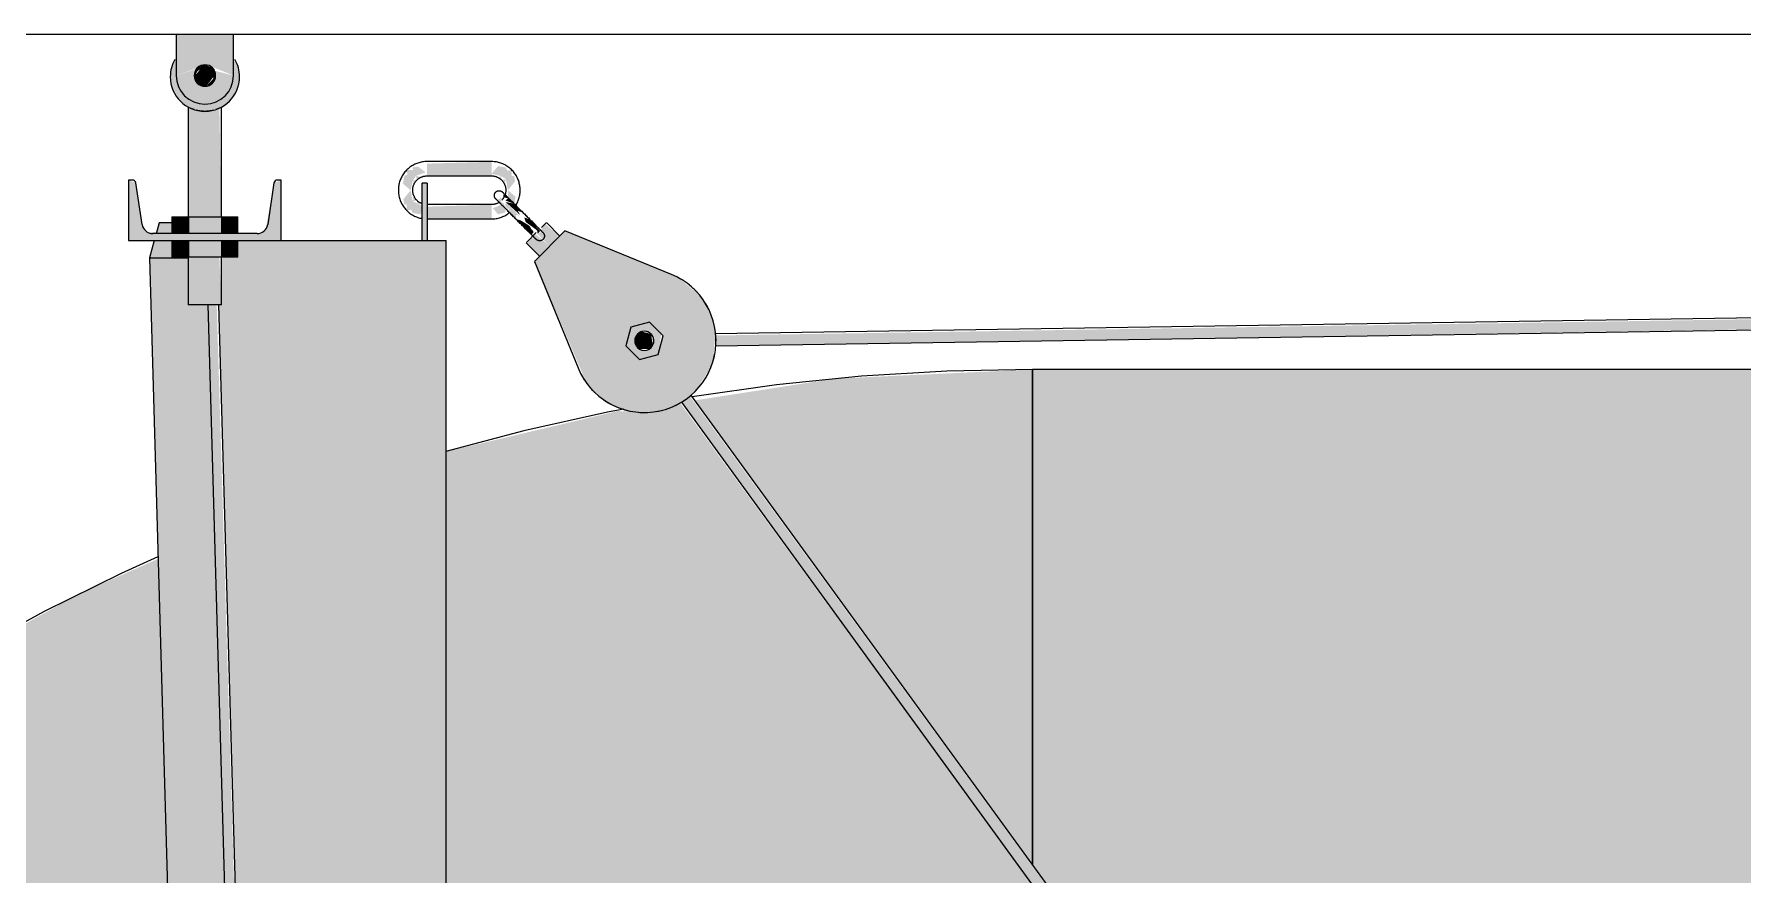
# Model space of a CAD drawing. Header units: inches. Extents: x 20426 to 92531, y -195 to 750.
# Drawn here: x 32828.62 to 32873.34, y 264.79 to 286.77 of the extents above; entities that cross this region are included whole.
import ezdxf

# ---------------------------------------------------------------- set-up
doc = ezdxf.new("R2010")
doc.units = ezdxf.units.IN
doc.header["$MEASUREMENT"] = 0
for name, color, linetype, lineweight in [('M-HVAC-DUCT', 70, 'Continuous', 9), ('Q-SPCQ', 91, 'Continuous', 9), ('S-BEAM', 12, 'Continuous', 9)]:
    doc.layers.add(name, color=color, linetype=linetype, lineweight=lineweight)

# ---------------------------------------------------------------- blocks, each defined once
blk = doc.blocks.new('Girt_Z - 8_D-V153-Elevation - North')
at = {"layer": 'S-BEAM'}
blk.add_line((-25977.143, 286.768), (-22792.025, 286.768), dxfattribs=at)
blk = doc.blocks.new('Basketball_Backstop-Performance_Sports_Systems-3103-Ceiling_Hung - 27_-0_ to 27_-11 7_8_-V168-Elevation - North')
at = {"layer": 'Q-SPCQ'}
h = blk.add_hatch(color=256, dxfattribs=at)
h.paths.add_polyline_path([(-25822.015, 284.937), (-25821.64, 285.038), (-25821.366, 285.312), (-25821.265, 285.687), (-25821.765, 285.813), (-25821.744, 285.615), (-25821.875, 285.444), (-25822.088, 285.416), (-25822.259, 285.547), (-25822.287, 285.76), (-25822.265, 285.868), (-25822.765, 285.687), (-25822.665, 285.312), (-25822.382, 285.035), (-25822.209, 284.963)], flags=0)
h.paths.add_polyline_path([(-25821.265, 285.687), (-25821.265, 286.768), (-25822.765, 286.768), (-25822.765, 285.687), (-25821.942, 285.959), (-25821.582, 285.814)], flags=0)
for points in [[(-25822.015, 284.75), (-25821.64, 284.839), (-25821.562, 284.871), (-25821.36, 285.035), (-25821.23, 285.203), (-25821.114, 285.615), (-25821.113, 285.687), (-25821.168, 285.959), (-25821.265, 286.089), (-25821.302, 285.465), (-25821.485, 285.157), (-25821.829, 284.962), (-25822.209, 284.963), (-25822.546, 285.157), (-25822.74, 285.493), (-25822.765, 286.101), (-25822.8, 286.109), (-25822.891, 285.891), (-25822.921, 285.656), (-25822.874, 285.382), (-25822.671, 285.035), (-25822.656, 285.015), (-25822.39, 284.839), (-25822.088, 284.76)], [(-25821.951, 285.446), (-25821.765, 285.687), (-25821.838, 285.864), (-25821.951, 285.929), (-25822.08, 285.929), (-25822.265, 285.687), (-25822.192, 285.511)], [(-25814.515, 283.069), (-25814.515, 283.431), (-25816.203, 283.383), (-25816.203, 283.069)], [(-25823.954, 281.375), (-25820.015, 281.375), (-25820.015, 282.955), (-25820.207, 282.879), (-25820.422, 281.671), (-25820.583, 281.563), (-25820.649, 281.555), (-25823.509, 281.586), (-25823.641, 281.729), (-25823.658, 281.793), (-25823.824, 282.879), (-25824.015, 282.955), (-25824.015, 281.375)], [(-25816.203, 281.375), (-25816.203, 282.875), (-25816.328, 282.875), (-25816.328, 281.375)], [(-25814.515, 281.944), (-25814.515, 282.306), (-25816.203, 282.258), (-25816.203, 281.944), (-25815.315, 281.944)], [(-25822.881, 281.555), (-25822.448, 281.555), (-25822.448, 281.992), (-25822.881, 281.992)], [(-25822.448, 281.555), (-25821.582, 281.555), (-25821.582, 281.992), (-25822.448, 281.992)], [(-25821.582, 281.555), (-25821.149, 281.555), (-25821.149, 281.992), (-25821.582, 281.992)], [(-25813.467, 281.541), (-25813.422, 281.571), (-25813.422, 281.618), (-25813.471, 281.664), (-25813.521, 281.756), (-25813.741, 281.894), (-25813.871, 281.935), (-25813.473, 281.549)], [(-25813.31, 281.544), (-25813.241, 281.623), (-25813.548, 281.936), (-25813.659, 281.976), (-25813.642, 281.925), (-25813.62, 281.855), (-25813.346, 281.657), (-25813.314, 281.623)], [(-25812.99, 281.225), (-25812.76, 281.507), (-25813.114, 281.808), (-25813.241, 281.623), (-25813.224, 281.596), (-25813.31, 281.544), (-25813.222, 281.457)], [(-25822.881, 280.937), (-25822.448, 280.937), (-25822.448, 281.375), (-25822.881, 281.375)], [(-25822.448, 280.937), (-25821.582, 280.937), (-25821.582, 281.375), (-25822.448, 281.375)], [(-25821.582, 280.937), (-25821.149, 280.937), (-25821.149, 281.375), (-25821.582, 281.375)], [(-25813.246, 280.969), (-25812.99, 281.225), (-25813.373, 281.549), (-25813.573, 281.296), (-25813.315, 281.037)], [(-25810.39, 278.533), (-25810.299, 278.625), (-25810.338, 278.927), (-25810.58, 278.991), (-25810.692, 278.927), (-25810.765, 278.75), (-25810.732, 278.625), (-25810.64, 278.533)]]:
    blk.add_hatch(color=256, dxfattribs=at).paths.add_polyline_path(points, flags=0)
h = blk.add_hatch(color=256, dxfattribs=at)
h.paths.add_polyline_path([(-25822.015, 285.406), (-25821.816, 285.489), (-25821.734, 285.687), (-25821.765, 285.868), (-25822.088, 285.959), (-25822.259, 285.828), (-25822.287, 285.615), (-25822.156, 285.444), (-25822.02, 285.407)], flags=0)
h.paths.add_polyline_path([(-25821.951, 285.446), (-25822.224, 285.567), (-25822.259, 285.736), (-25822.2, 285.809), (-25822.007, 285.929), (-25821.875, 285.885), (-25821.816, 285.811), (-25821.774, 285.623), (-25821.942, 285.454)], flags=0)
h = blk.add_hatch(color=256, dxfattribs=at)
h.paths.add_polyline_path([(-25822.448, 279.687), (-25822.015, 279.687), (-25822.015, 280.937), (-25822.451, 280.937), (-25822.453, 279.687)], flags=0)
h.paths.add_polyline_path([(-25822.418, 281.992), (-25822.015, 281.992), (-25822.015, 284.75), (-25822.393, 284.833), (-25822.446, 284.859), (-25822.441, 281.992)], flags=0)
h = blk.add_hatch(color=256, dxfattribs=at)
h.paths.add_polyline_path([(-25821.593, 279.687), (-25821.578, 279.687), (-25821.637, 280.937), (-25822.015, 280.937), (-25822.015, 279.687), (-25821.636, 279.687)], flags=0)
h.paths.add_polyline_path([(-25821.589, 281.992), (-25821.581, 281.992), (-25821.637, 284.833), (-25821.886, 284.761), (-25822.015, 284.75), (-25822.015, 281.992), (-25821.613, 281.992)], flags=0)
h = blk.add_hatch(color=256, dxfattribs=at)
h.paths.add_polyline_path([(-25816.57, 282.945), (-25816.527, 282.811), (-25816.494, 282.951)], flags=0)
h.paths.add_polyline_path([(-25816.494, 283.063), (-25816.468, 282.953), (-25816.326, 283.019), (-25816.468, 283.056)], flags=0)
h.paths.add_polyline_path([(-25816.633, 282.687), (-25816.57, 282.945), (-25816.494, 283.063), (-25816.236, 283.156), (-25816.44, 283.306), (-25816.58, 283.281), (-25816.57, 283.216), (-25816.733, 283.218), (-25816.717, 283.097), (-25816.796, 283.065), (-25816.833, 282.859), (-25816.636, 282.691)], flags=0)
h = blk.add_hatch(color=256, dxfattribs=at)
h.paths.add_polyline_path([(-25814.258, 283.055), (-25814.392, 283.011), (-25814.252, 282.978)], flags=0)
h.paths.add_polyline_path([(-25814.14, 282.978), (-25814.25, 282.953), (-25814.184, 282.811), (-25814.146, 282.953)], flags=0)
h.paths.add_polyline_path([(-25814.085, 282.687), (-25813.897, 282.924), (-25813.922, 283.065), (-25813.987, 283.055), (-25813.985, 283.218), (-25814.104, 283.197), (-25814.138, 283.281), (-25814.344, 283.318), (-25814.515, 283.117), (-25814.258, 283.055), (-25814.14, 282.978), (-25814.086, 282.691)], flags=0)
h = blk.add_hatch(color=256, dxfattribs=at)
h.paths.add_polyline_path([(-25816.46, 282.32), (-25816.328, 282.364), (-25816.466, 282.397)], flags=0)
h.paths.add_polyline_path([(-25816.578, 282.397), (-25816.468, 282.422), (-25816.534, 282.564), (-25816.572, 282.422)], flags=0)
h.paths.add_polyline_path([(-25816.374, 282.057), (-25816.328, 282.173), (-25816.328, 282.282), (-25816.578, 282.397), (-25816.633, 282.687), (-25816.821, 282.451), (-25816.796, 282.31), (-25816.731, 282.32), (-25816.733, 282.157), (-25816.614, 282.178), (-25816.58, 282.094), (-25816.44, 282.069)], flags=0)
h = blk.add_hatch(color=256, dxfattribs=at)
h.paths.add_polyline_path([(-25814.096, 282.154), (-25814.093, 282.371), (-25814.164, 282.331), (-25814.098, 282.159)], flags=0)
h.paths.add_polyline_path([(-25814.344, 282.057), (-25814.156, 282.104), (-25814.149, 282.159), (-25814.149, 282.208), (-25814.25, 282.307), (-25814.482, 282.219), (-25814.392, 282.114)], flags=0)
h.paths.add_polyline_path([(-25814.25, 282.422), (-25814.163, 282.485), (-25814.22, 282.494), (-25814.243, 282.44)], flags=0)
h.paths.add_polyline_path([(-25814.258, 282.321), (-25814.349, 282.381), (-25814.349, 282.345)], flags=0)
h.paths.add_polyline_path([(-25813.918, 282.329), (-25813.885, 282.516), (-25814.085, 282.687), (-25814.076, 282.485), (-25813.92, 282.331)], flags=0)
h = blk.add_hatch(color=256, dxfattribs=at)
h.paths.add_polyline_path([(-25813.763, 282.043), (-25813.83, 282.147), (-25813.7, 282.106), (-25813.92, 282.331), (-25814.149, 282.384), (-25813.786, 282.056)], flags=0)
h.paths.add_polyline_path([(-25814.076, 282.485), (-25814.209, 282.584), (-25814.205, 282.493)], flags=0)
h.paths.add_polyline_path([(-25813.92, 282.331), (-25814.076, 282.485), (-25814.149, 282.419), (-25814.023, 282.371)], flags=0)
h = blk.add_hatch(color=256, dxfattribs=at)
h.paths.add_polyline_path([(-25813.871, 281.935), (-25813.871, 282.038), (-25813.786, 282.02), (-25814.149, 282.384), (-25814.023, 282.092), (-25813.986, 282.063)], flags=0)
h.paths.add_polyline_path([(-25814.25, 282.311), (-25814.262, 282.496), (-25814.347, 282.44)], flags=0)
h.paths.add_polyline_path([(-25814.096, 282.154), (-25814.225, 282.384), (-25814.25, 282.311), (-25814.149, 282.208)], flags=0)
h = blk.add_hatch(color=256, dxfattribs=at)
h.paths.add_polyline_path([(-25823.381, 280.918), (-25822.881, 280.937), (-25822.881, 281.375), (-25823.34, 281.375), (-25823.467, 280.918)], flags=0)
h.paths.add_polyline_path([(-25823.29, 281.555), (-25822.881, 281.555), (-25822.881, 281.832), (-25823.212, 281.832)], flags=0)
h = blk.add_hatch(color=256, dxfattribs=at)
h.paths.add_polyline_path([(-25819.873, 116), (-25819.015, 116), (-25819.035, 119.759), (-25822.328, 119.75), (-25822.328, 116), (-25820.671, 116)], flags=0)
h.paths.add_polyline_path([(-25821.486, 120.222), (-25820.651, 120.245), (-25819.015, 120.25), (-25819.015, 128.75), (-25822.328, 128.75), (-25822.319, 128.312), (-25821.207, 128.312), (-25821.207, 128.125), (-25822.328, 128.125), (-25822.325, 120.241), (-25821.506, 120.223)], flags=0)
h.paths.add_polyline_path([(-25821.303, 129.25), (-25819.015, 129.25), (-25819.015, 135.446), (-25822.328, 135.438), (-25822.318, 129.875), (-25821.207, 129.875), (-25821.207, 129.687), (-25822.328, 129.687), (-25822.319, 129.25), (-25821.358, 129.25)], flags=0)
h.paths.add_polyline_path([(-25821.486, 135.91), (-25820.575, 135.932), (-25819.015, 135.937), (-25819.015, 142.018), (-25822.328, 142.018), (-25822.314, 135.928), (-25821.506, 135.911)], flags=0)
h.paths.add_polyline_path([(-25819.873, 147.982), (-25819.015, 147.982), (-25819.015, 152.543), (-25819.801, 152.543), (-25820.11, 161.759), (-25821.886, 161.75), (-25822.328, 161.75), (-25822.306, 147.982), (-25820.517, 147.982)], flags=0)
h.paths.add_polyline_path([(-25821.486, 162.222), (-25820.448, 162.244), (-25820.078, 162.248), (-25820.878, 190.268), (-25822.328, 190.268), (-25822.296, 162.241), (-25821.506, 162.223)], flags=0)
h.paths.add_polyline_path([(-25819.015, 187.186), (-25819.015, 190.268), (-25819.103, 190.268), (-25819.065, 188.927)], flags=0)
h.paths.add_polyline_path([(-25822.215, 196.232), (-25821.049, 196.232), (-25821.884, 224.125), (-25822.328, 224.125), (-25822.273, 196.232)], flags=0)
h.paths.add_polyline_path([(-25819.015, 196.232), (-25819.015, 224.75), (-25820.088, 224.75), (-25819.274, 196.232)], flags=0)
h.paths.add_polyline_path([(-25821.998, 224.312), (-25821.851, 224.312), (-25821.884, 224.75), (-25822.328, 224.75), (-25822.328, 224.312), (-25822.215, 224.312)], flags=0)
h.paths.add_polyline_path([(-25819.015, 225.25), (-25819.015, 238.518), (-25820.481, 238.518), (-25820.102, 225.25), (-25819.582, 225.25)], flags=0)
h.paths.add_polyline_path([(-25822.215, 225.25), (-25821.877, 225.25), (-25821.89, 225.687), (-25822.328, 225.687), (-25822.328, 225.25), (-25822.253, 225.25)], flags=0)
h.paths.add_polyline_path([(-25822.215, 225.875), (-25821.895, 225.875), (-25822.256, 238.518), (-25822.328, 238.518), (-25822.328, 225.875), (-25822.253, 225.875)], flags=0)
h.paths.add_polyline_path([(-25820.051, 244.482), (-25819.015, 244.482), (-25819.015, 281.375), (-25821.149, 281.375), (-25821.149, 280.937), (-25821.579, 280.918), (-25821.636, 279.687), (-25821.657, 279.687), (-25820.652, 244.482)], flags=0)
h = blk.add_hatch(color=256, dxfattribs=at)
h.paths.add_polyline_path([(-25818.158, 116), (-25815.703, 116), (-25815.703, 119.125), (-25816.823, 119.125), (-25816.823, 119.312), (-25815.703, 119.312), (-25815.703, 119.75), (-25819.015, 119.75), (-25819.015, 116)], flags=0)
h.paths.add_polyline_path([(-25816.659, 120.25), (-25815.703, 120.25), (-25815.703, 120.687), (-25816.823, 120.687), (-25816.823, 120.875), (-25815.703, 120.875), (-25815.703, 128.759), (-25818.158, 128.768), (-25819.015, 128.75), (-25818.993, 120.25), (-25816.673, 120.25)], flags=0)
h.paths.add_polyline_path([(-25816.545, 129.222), (-25815.703, 129.241), (-25815.703, 134.812), (-25816.823, 134.812), (-25816.823, 135), (-25815.703, 135), (-25815.703, 135.437), (-25819.015, 135.437), (-25819.015, 129.241), (-25816.631, 129.228)], flags=0)
h.paths.add_polyline_path([(-25818.158, 135.937), (-25815.703, 135.937), (-25815.703, 136.375), (-25816.823, 136.375), (-25816.823, 136.562), (-25815.703, 136.562), (-25815.703, 142.018), (-25819.015, 142.018), (-25819.015, 135.937), (-25818.912, 135.937)], flags=0)
h.paths.add_polyline_path([(-25816.147, 147.982), (-25815.703, 147.982), (-25815.703, 161.125), (-25816.823, 161.125), (-25816.823, 161.312), (-25815.703, 161.312), (-25815.703, 161.75), (-25818.289, 161.75), (-25818.282, 160.798), (-25818.307, 152.543), (-25819.015, 152.543), (-25819.015, 147.982), (-25816.571, 147.982)], flags=0)
h.paths.add_polyline_path([(-25818.303, 162.25), (-25815.703, 162.25), (-25815.703, 162.687), (-25816.823, 162.687), (-25816.823, 162.875), (-25815.703, 162.875), (-25815.703, 190.268), (-25819.015, 190.268), (-25819.015, 187.186), (-25818.307, 162.381)], flags=0)
h.paths.add_polyline_path([(-25818.282, 196.232), (-25815.703, 196.232), (-25815.741, 224.758), (-25818.158, 224.768), (-25819.015, 224.75), (-25819.015, 196.232), (-25818.307, 196.232)], flags=0)
h.paths.add_polyline_path([(-25816.545, 225.222), (-25815.703, 225.241), (-25815.732, 238.518), (-25819.015, 238.518), (-25819.015, 225.241), (-25816.673, 225.231)], flags=0)
h.paths.add_polyline_path([(-25818.349, 244.482), (-25815.703, 244.482), (-25815.703, 281.375), (-25819.015, 281.375), (-25819.015, 244.482)], flags=0)
h = blk.add_hatch(color=256, dxfattribs=at)
h.paths.add_polyline_path([(-25810.427, 276.877), (-25809.973, 276.955), (-25809.552, 277.141), (-25809.189, 277.424), (-25808.811, 278.002), (-25808.72, 278.208), (-25808.659, 278.881), (-25808.715, 279.232), (-25808.823, 279.557), (-25809.071, 279.945), (-25809.558, 280.346), (-25809.807, 280.486), (-25812.592, 281.623), (-25813.388, 280.827), (-25812.026, 277.64), (-25811.71, 277.305), (-25811.322, 277.058), (-25810.886, 276.912)], flags=0)
h.paths.add_polyline_path([(-25810.646, 278.262), (-25810.994, 278.654), (-25810.833, 279.118), (-25810.338, 279.192), (-25810.032, 278.863), (-25810.221, 278.376), (-25810.64, 278.264)], flags=0)
h = blk.add_hatch(color=256, dxfattribs=at)
h.paths.add_polyline_path([(-25819.634, 152.543), (-25818.307, 152.543), (-25819.384, 190.268), (-25820.878, 190.268), (-25819.801, 152.543)], flags=0)
h.paths.add_polyline_path([(-25821.049, 196.232), (-25819.555, 196.232), (-25820.762, 238.518), (-25822.256, 238.518), (-25821.108, 198.304)], flags=0)
h.paths.add_polyline_path([(-25822.427, 244.482), (-25820.933, 244.482), (-25821.938, 279.687), (-25822.453, 279.687), (-25822.453, 280.918), (-25823.467, 280.918), (-25822.447, 245.185)], flags=0)
h = blk.add_hatch(color=256, dxfattribs=at)
h.paths.add_polyline_path([(-25808.649, 278.622), (-25700.39, 280.318), (-25700.39, 280.585), (-25808.658, 278.889), (-25808.648, 278.628)], flags=0)
h.paths.add_polyline_path([(-25810.293, 278.639), (-25810.277, 278.823), (-25810.321, 278.793), (-25810.299, 278.642)], flags=0)
h.paths.add_polyline_path([(-25682.39, 280.547), (-25669.611, 280.787), (-25669.668, 280.937), (-25669.924, 280.978), (-25669.924, 281.049), (-25682.39, 280.836), (-25682.39, 280.552)], flags=0)
h.paths.add_polyline_path([(-25667.238, 280.829), (-25667.232, 280.873), (-25667.24, 280.833)], flags=0)
h = blk.add_hatch(color=256, dxfattribs=at)
h.paths.add_polyline_path([(-25818.307, 152.543), (-25818.282, 152.633), (-25818.34, 161.935), (-25818.395, 165.487), (-25819.103, 190.268), (-25819.384, 190.268), (-25818.409, 156.11)], flags=0)
h.paths.add_polyline_path([(-25819.555, 196.232), (-25819.274, 196.232), (-25820.481, 238.518), (-25820.762, 238.518), (-25819.614, 198.304)], flags=0)
h.paths.add_polyline_path([(-25820.933, 244.482), (-25820.652, 244.482), (-25821.706, 279.687), (-25821.938, 279.687), (-25820.953, 245.185)], flags=0)
h = blk.add_hatch(color=256, dxfattribs=at)
h.paths.add_polyline_path([(-25810.646, 278.262), (-25810.158, 278.393), (-25810.073, 278.927), (-25810.392, 279.236), (-25810.872, 279.107), (-25810.995, 278.611), (-25810.732, 278.348)], flags=0)
h.paths.add_polyline_path([(-25810.515, 278.5), (-25810.692, 278.573), (-25810.765, 278.75), (-25810.692, 278.927), (-25810.515, 279), (-25810.338, 278.927), (-25810.265, 278.75), (-25810.338, 278.573), (-25810.451, 278.509)], flags=0)
h = blk.add_hatch(color=256, dxfattribs=at)
h.paths.add_polyline_path([(-25762.836, 212.937), (-25762.661, 213.033), (-25762.46, 212.951), (-25781.114, 238.518), (-25781.444, 238.518), (-25762.859, 212.968)], flags=0)
h.paths.add_polyline_path([(-25785.437, 244.482), (-25785.396, 244.482), (-25809.333, 277.312), (-25809.527, 277.126), (-25785.726, 244.482), (-25785.452, 244.482)], flags=0)
for p, q in [((-25822.765, 286.768), (-25822.765, 285.687)), ((-25821.265, 285.687), (-25821.265, 286.768)), ((-25822.453, 284.862), (-25822.453, 281.992)), ((-25822.453, 284.862), (-25822.453, 281.992)), ((-25821.578, 281.992), (-25821.578, 284.862)), ((-25821.578, 281.992), (-25821.578, 284.862)), ((-25814.515, 283.437), (-25816.203, 283.437)), ((-25816.203, 283.062), (-25814.515, 283.062)), ((-25823.913, 282.955), (-25824.015, 282.955)), ((-25824.015, 282.955), (-25824.015, 281.375)), ((-25823.658, 281.793), (-25823.824, 282.879)), ((-25820.207, 282.879), (-25820.372, 281.793)), ((-25820.015, 282.955), (-25820.118, 282.955)), ((-25820.015, 281.375), (-25820.015, 282.955)), ((-25816.328, 281.375), (-25816.328, 282.875)), ((-25816.203, 282.875), (-25816.328, 282.875)), ((-25816.203, 282.875), (-25816.203, 281.375)), ((-25814.515, 282.312), (-25816.203, 282.312)), ((-25823.212, 281.832), (-25823.291, 281.55)), ((-25822.881, 281.832), (-25823.212, 281.832)), ((-25822.881, 281.992), (-25822.448, 281.992)), ((-25822.881, 281.992), (-25822.881, 281.555)), ((-25822.448, 281.992), (-25821.582, 281.992)), ((-25822.448, 281.992), (-25822.448, 281.555)), ((-25821.582, 281.992), (-25821.149, 281.992)), ((-25821.582, 281.992), (-25821.582, 281.555)), ((-25821.149, 281.555), (-25821.149, 281.992)), ((-25816.203, 281.937), (-25814.515, 281.937)), ((-25813.211, 281.711), (-25813.088, 281.835)), ((-25812.725, 281.49), (-25813.078, 281.844)), ((-25824.015, 281.375), (-25820.015, 281.375)), ((-25823.34, 281.375), (-25823.467, 280.918)), ((-25820.649, 281.555), (-25823.381, 281.555)), ((-25822.881, 281.375), (-25822.881, 280.937)), ((-25822.448, 281.375), (-25822.448, 280.937)), ((-25821.582, 281.375), (-25821.582, 280.937)), ((-25821.149, 280.937), (-25821.149, 281.375)), ((-25820.021, 281.375), (-25819.015, 281.375)), ((-25819.015, 281.375), (-25815.703, 281.375)), ((-25815.703, 244.482), (-25815.703, 281.375)), ((-25813.609, 281.313), (-25813.255, 280.96)), ((-25813.6, 281.322), (-25813.344, 281.578)), ((-25812.592, 281.623), (-25813.388, 280.827)), ((-25809.807, 280.486), (-25812.592, 281.623)), ((-25823.467, 280.918), (-25822.44, 280.918)), ((-25823.467, 280.918), (-25822.427, 244.482)), ((-25822.448, 280.937), (-25822.881, 280.937)), ((-25822.453, 280.937), (-25822.453, 279.687)), ((-25821.582, 280.937), (-25822.448, 280.937)), ((-25821.149, 280.937), (-25821.582, 280.937)), ((-25821.578, 279.687), (-25821.578, 280.937)), ((-25813.388, 280.827), (-25812.251, 278.042)), ((-25700.39, 280.585), (-25808.663, 278.935)), ((-25808.649, 278.622), (-25700.39, 280.272)), ((-25822.015, 279.687), (-25822.453, 279.687)), ((-25821.578, 279.687), (-25822.015, 279.687)), ((-25821.938, 279.687), (-25820.933, 244.482)), ((-25821.657, 279.687), (-25820.652, 244.482)), ((-25810.872, 279.107), (-25811.003, 278.619)), ((-25810.384, 279.238), (-25810.872, 279.107)), ((-25810.027, 278.881), (-25810.384, 279.238)), ((-25811.003, 278.619), (-25810.646, 278.262)), ((-25810.158, 278.393), (-25810.027, 278.881)), ((-25810.646, 278.262), (-25810.158, 278.393)), ((-25785.396, 244.482), (-25809.297, 277.34)), ((-25809.543, 277.148), (-25785.782, 244.482))]:
    blk.add_line(p, q, dxfattribs=at)
at = {"layer": 'Q-SPCQ', "flags": 128}
for points in [[(-25816.203, 283.437), (-25816.233, 283.437), (-25816.263, 283.435), (-25816.293, 283.432), (-25816.322, 283.428), (-25816.352, 283.423), (-25816.381, 283.416), (-25816.41, 283.408), (-25816.439, 283.399), (-25816.467, 283.389), (-25816.495, 283.378), (-25816.522, 283.366), (-25816.549, 283.353), (-25816.575, 283.338), (-25816.601, 283.323), (-25816.626, 283.307), (-25816.651, 283.289), (-25816.674, 283.271), (-25816.697, 283.251), (-25816.719, 283.231), (-25816.741, 283.21), (-25816.761, 283.188), (-25816.781, 283.165), (-25816.799, 283.142), (-25816.817, 283.118), (-25816.834, 283.093), (-25816.85, 283.067), (-25816.864, 283.041), (-25816.878, 283.014), (-25816.89, 282.987), (-25816.902, 282.959), (-25816.912, 282.931), (-25816.921, 282.903), (-25816.929, 282.874), (-25816.936, 282.844), (-25816.942, 282.815), (-25816.946, 282.785), (-25816.95, 282.756), (-25816.952, 282.726), (-25816.953, 282.696), (-25816.953, 282.687)], [(-25816.578, 282.687), (-25816.577, 282.702), (-25816.577, 282.717), (-25816.575, 282.732), (-25816.573, 282.747), (-25816.57, 282.762), (-25816.567, 282.777), (-25816.563, 282.791), (-25816.559, 282.805), (-25816.554, 282.82), (-25816.548, 282.834), (-25816.542, 282.847), (-25816.535, 282.861), (-25816.528, 282.874), (-25816.52, 282.887), (-25816.512, 282.899), (-25816.504, 282.911), (-25816.494, 282.923), (-25816.485, 282.935), (-25816.475, 282.946), (-25816.464, 282.957), (-25816.453, 282.967), (-25816.442, 282.977), (-25816.43, 282.986), (-25816.418, 282.995), (-25816.405, 283.003), (-25816.393, 283.011), (-25816.379, 283.018), (-25816.366, 283.025), (-25816.352, 283.031), (-25816.339, 283.037), (-25816.325, 283.042), (-25816.31, 283.047), (-25816.296, 283.051), (-25816.281, 283.054), (-25816.266, 283.057), (-25816.252, 283.059), (-25816.237, 283.061), (-25816.222, 283.062), (-25816.207, 283.062), (-25816.203, 283.062)], [(-25813.765, 282.687), (-25813.766, 282.717), (-25813.768, 282.747), (-25813.771, 282.777), (-25813.775, 282.807), (-25813.78, 282.837), (-25813.787, 282.866), (-25813.794, 282.895), (-25813.803, 282.923), (-25813.813, 282.952), (-25813.824, 282.98), (-25813.837, 283.007), (-25813.85, 283.034), (-25813.864, 283.06), (-25813.88, 283.086), (-25813.896, 283.111), (-25813.914, 283.135), (-25813.932, 283.159), (-25813.951, 283.182), (-25813.972, 283.204), (-25813.993, 283.226), (-25814.015, 283.246), (-25814.037, 283.266), (-25814.061, 283.284), (-25814.085, 283.302), (-25814.11, 283.319), (-25814.136, 283.334), (-25814.162, 283.349), (-25814.188, 283.363), (-25814.216, 283.375), (-25814.243, 283.387), (-25814.272, 283.397), (-25814.3, 283.406), (-25814.329, 283.414), (-25814.358, 283.421), (-25814.388, 283.427), (-25814.417, 283.431), (-25814.447, 283.434), (-25814.477, 283.437), (-25814.507, 283.437), (-25814.515, 283.437)], [(-25814.515, 283.062), (-25814.5, 283.062), (-25814.485, 283.061), (-25814.47, 283.06), (-25814.455, 283.058), (-25814.441, 283.055), (-25814.426, 283.052), (-25814.412, 283.048), (-25814.397, 283.043), (-25814.383, 283.038), (-25814.369, 283.033), (-25814.355, 283.027), (-25814.342, 283.02), (-25814.329, 283.013), (-25814.316, 283.005), (-25814.303, 282.997), (-25814.291, 282.988), (-25814.279, 282.979), (-25814.268, 282.969), (-25814.257, 282.959), (-25814.246, 282.949), (-25814.236, 282.938), (-25814.226, 282.926), (-25814.217, 282.915), (-25814.208, 282.903), (-25814.2, 282.89), (-25814.192, 282.877), (-25814.184, 282.864), (-25814.178, 282.851), (-25814.171, 282.837), (-25814.166, 282.823), (-25814.161, 282.809), (-25814.156, 282.795), (-25814.152, 282.781), (-25814.149, 282.766), (-25814.146, 282.751), (-25814.143, 282.736), (-25814.142, 282.722), (-25814.141, 282.707), (-25814.14, 282.692), (-25814.14, 282.687)], [(-25816.953, 282.687), (-25816.952, 282.658), (-25816.95, 282.628), (-25816.947, 282.598), (-25816.943, 282.568), (-25816.938, 282.538), (-25816.931, 282.509), (-25816.924, 282.48), (-25816.915, 282.452), (-25816.905, 282.423), (-25816.894, 282.395), (-25816.881, 282.368), (-25816.868, 282.341), (-25816.854, 282.315), (-25816.838, 282.289), (-25816.822, 282.264), (-25816.804, 282.24), (-25816.786, 282.216), (-25816.767, 282.193), (-25816.746, 282.171), (-25816.725, 282.149), (-25816.703, 282.129), (-25816.681, 282.109), (-25816.657, 282.091), (-25816.633, 282.073), (-25816.608, 282.056), (-25816.582, 282.041), (-25816.556, 282.026), (-25816.529, 282.012), (-25816.502, 282), (-25816.474, 281.988), (-25816.446, 281.978), (-25816.418, 281.969), (-25816.389, 281.961), (-25816.36, 281.954), (-25816.33, 281.948)], [(-25816.335, 282.337), (-25816.349, 282.342), (-25816.362, 282.348), (-25816.376, 282.355), (-25816.389, 282.362), (-25816.402, 282.37), (-25816.414, 282.378), (-25816.427, 282.387), (-25816.439, 282.396), (-25816.45, 282.406), (-25816.461, 282.416), (-25816.472, 282.426), (-25816.482, 282.437), (-25816.492, 282.449), (-25816.501, 282.46), (-25816.51, 282.472), (-25816.518, 282.485), (-25816.526, 282.498), (-25816.533, 282.511), (-25816.54, 282.524), (-25816.547, 282.538), (-25816.552, 282.552), (-25816.557, 282.566), (-25816.562, 282.58), (-25816.566, 282.594), (-25816.569, 282.609), (-25816.572, 282.624), (-25816.575, 282.639), (-25816.576, 282.653), (-25816.577, 282.668), (-25816.578, 282.683), (-25816.578, 282.687)], [(-25814.404, 282.462), (-25814.408, 282.466), (-25814.411, 282.47), (-25814.414, 282.474), (-25814.417, 282.478), (-25814.42, 282.482), (-25814.423, 282.486), (-25814.425, 282.49), (-25814.428, 282.495), (-25814.43, 282.499), (-25814.432, 282.504), (-25814.434, 282.508), (-25814.435, 282.513), (-25814.437, 282.518), (-25814.438, 282.523), (-25814.439, 282.528), (-25814.44, 282.533), (-25814.44, 282.538), (-25814.441, 282.543), (-25814.441, 282.548), (-25814.441, 282.553), (-25814.441, 282.558), (-25814.44, 282.563), (-25814.44, 282.567), (-25814.439, 282.572), (-25814.438, 282.577), (-25814.437, 282.582), (-25814.436, 282.587), (-25814.434, 282.592), (-25814.432, 282.596), (-25814.43, 282.601), (-25814.428, 282.606), (-25814.426, 282.61), (-25814.423, 282.614), (-25814.421, 282.619), (-25814.418, 282.623), (-25814.415, 282.627), (-25814.412, 282.631), (-25814.409, 282.634), (-25814.405, 282.638), (-25814.404, 282.639)], [(-25814.404, 282.639), (-25814.401, 282.643), (-25814.397, 282.646), (-25814.393, 282.649), (-25814.389, 282.652), (-25814.385, 282.655), (-25814.381, 282.658), (-25814.376, 282.66), (-25814.372, 282.662), (-25814.368, 282.665), (-25814.363, 282.667), (-25814.358, 282.668), (-25814.354, 282.67), (-25814.349, 282.671), (-25814.344, 282.673), (-25814.339, 282.674), (-25814.334, 282.674), (-25814.329, 282.675), (-25814.324, 282.675), (-25814.319, 282.676), (-25814.314, 282.676), (-25814.309, 282.676), (-25814.304, 282.675), (-25814.299, 282.675), (-25814.294, 282.674), (-25814.289, 282.673), (-25814.284, 282.672), (-25814.28, 282.67), (-25814.275, 282.669), (-25814.27, 282.667), (-25814.266, 282.665), (-25814.261, 282.663), (-25814.257, 282.661), (-25814.252, 282.658), (-25814.248, 282.656), (-25814.244, 282.653), (-25814.24, 282.65), (-25814.236, 282.647), (-25814.232, 282.643), (-25814.228, 282.64), (-25814.228, 282.639)], [(-25813.697, 282.109), (-25813.718, 282.13), (-25813.74, 282.151), (-25813.761, 282.172), (-25813.782, 282.193), (-25813.803, 282.214), (-25813.823, 282.235), (-25813.844, 282.255), (-25813.864, 282.276), (-25813.884, 282.296), (-25813.904, 282.315), (-25813.923, 282.335), (-25813.942, 282.354), (-25813.961, 282.372), (-25813.979, 282.39), (-25813.997, 282.408), (-25814.014, 282.425), (-25814.031, 282.442), (-25814.047, 282.458), (-25814.063, 282.474), (-25814.078, 282.489), (-25814.092, 282.504), (-25814.106, 282.518), (-25814.119, 282.531), (-25814.132, 282.543), (-25814.143, 282.555), (-25814.155, 282.566), (-25814.165, 282.576), (-25814.175, 282.586), (-25814.183, 282.595), (-25814.191, 282.603), (-25814.199, 282.61), (-25814.205, 282.617), (-25814.211, 282.622), (-25814.216, 282.627), (-25814.22, 282.631), (-25814.223, 282.635), (-25814.225, 282.637), (-25814.227, 282.638), (-25814.228, 282.639)], [(-25814.228, 282.639), (-25814.227, 282.639), (-25814.226, 282.637), (-25814.224, 282.635), (-25814.221, 282.632), (-25814.217, 282.629), (-25814.212, 282.624), (-25814.207, 282.618), (-25814.201, 282.612), (-25814.194, 282.605), (-25814.186, 282.597), (-25814.177, 282.589), (-25814.168, 282.579), (-25814.157, 282.569), (-25814.147, 282.558), (-25814.135, 282.546), (-25814.123, 282.534)], [(-25814.14, 282.687), (-25814.141, 282.673), (-25814.141, 282.658), (-25814.143, 282.643), (-25814.145, 282.628), (-25814.148, 282.613), (-25814.151, 282.598), (-25814.155, 282.584), (-25814.159, 282.57)], [(-25813.868, 282.308), (-25813.854, 282.334), (-25813.84, 282.361), (-25813.828, 282.388), (-25813.816, 282.416), (-25813.806, 282.444), (-25813.797, 282.472), (-25813.789, 282.501), (-25813.782, 282.531), (-25813.776, 282.56), (-25813.772, 282.59), (-25813.768, 282.619), (-25813.766, 282.649), (-25813.765, 282.679), (-25813.765, 282.687)], [(-25814.313, 282.372), (-25814.325, 282.364), (-25814.338, 282.357), (-25814.352, 282.35), (-25814.365, 282.344), (-25814.379, 282.338), (-25814.393, 282.333), (-25814.408, 282.328), (-25814.422, 282.324), (-25814.437, 282.321), (-25814.451, 282.318), (-25814.466, 282.316), (-25814.481, 282.314), (-25814.496, 282.313), (-25814.511, 282.313), (-25814.515, 282.312)], [(-25814.283, 282.341), (-25814.296, 282.354), (-25814.308, 282.366), (-25814.32, 282.378), (-25814.331, 282.389), (-25814.342, 282.4), (-25814.351, 282.409), (-25814.36, 282.418), (-25814.368, 282.426), (-25814.376, 282.434), (-25814.382, 282.44), (-25814.388, 282.446), (-25814.393, 282.451), (-25814.397, 282.455), (-25814.4, 282.458), (-25814.402, 282.46), (-25814.404, 282.462), (-25814.404, 282.462)], [(-25814.404, 282.462), (-25814.404, 282.462), (-25814.403, 282.461), (-25814.4, 282.458), (-25814.398, 282.456), (-25814.394, 282.452), (-25814.389, 282.447), (-25814.384, 282.442), (-25814.377, 282.435), (-25814.37, 282.428), (-25814.362, 282.42), (-25814.354, 282.412), (-25814.344, 282.402), (-25814.334, 282.392), (-25814.323, 282.381), (-25814.312, 282.37), (-25814.299, 282.357), (-25814.286, 282.344), (-25814.273, 282.331), (-25814.258, 282.316), (-25814.243, 282.301), (-25814.228, 282.286), (-25814.212, 282.27), (-25814.195, 282.253), (-25814.178, 282.236), (-25814.161, 282.219), (-25814.142, 282.2), (-25814.124, 282.182), (-25814.105, 282.163), (-25814.086, 282.144), (-25814.066, 282.124), (-25814.046, 282.104), (-25814.026, 282.084), (-25814.006, 282.064), (-25813.985, 282.043), (-25813.964, 282.022), (-25813.943, 282.001), (-25813.922, 281.98), (-25813.901, 281.959), (-25813.88, 281.938), (-25813.874, 281.932)], [(-25814.198, 282.488), (-25814.206, 282.476), (-25814.214, 282.464), (-25814.224, 282.452), (-25814.233, 282.44), (-25814.243, 282.429)], [(-25813.874, 281.932), (-25813.895, 281.953), (-25813.916, 281.974), (-25813.937, 281.995), (-25813.958, 282.016), (-25813.979, 282.037), (-25814, 282.058), (-25814.021, 282.079), (-25814.041, 282.099), (-25814.061, 282.119), (-25814.081, 282.139), (-25814.1, 282.158)], [(-25813.909, 282.321), (-25813.889, 282.301), (-25813.869, 282.281), (-25813.849, 282.261), (-25813.829, 282.24), (-25813.808, 282.22), (-25813.787, 282.199), (-25813.766, 282.178), (-25813.745, 282.157), (-25813.724, 282.136), (-25813.703, 282.114), (-25813.697, 282.109)], [(-25814.515, 281.937), (-25814.485, 281.938), (-25814.455, 281.94), (-25814.425, 281.943), (-25814.396, 281.947), (-25814.366, 281.952), (-25814.337, 281.959), (-25814.308, 281.967), (-25814.279, 281.976), (-25814.251, 281.986), (-25814.223, 281.997), (-25814.196, 282.009), (-25814.169, 282.022), (-25814.143, 282.037), (-25814.117, 282.052), (-25814.092, 282.068), (-25814.067, 282.086), (-25814.044, 282.104)], [(-25813.874, 281.932), (-25813.853, 281.911), (-25813.832, 281.89), (-25813.81, 281.868), (-25813.789, 281.847), (-25813.769, 281.827), (-25813.748, 281.806), (-25813.727, 281.785), (-25813.707, 281.765), (-25813.687, 281.745), (-25813.667, 281.725), (-25813.648, 281.706), (-25813.629, 281.687), (-25813.61, 281.668), (-25813.592, 281.65), (-25813.575, 281.633), (-25813.557, 281.615), (-25813.541, 281.599), (-25813.524, 281.582), (-25813.509, 281.567), (-25813.494, 281.552), (-25813.479, 281.537), (-25813.465, 281.523), (-25813.452, 281.51), (-25813.44, 281.498), (-25813.428, 281.486), (-25813.417, 281.475), (-25813.406, 281.464), (-25813.397, 281.455), (-25813.388, 281.446), (-25813.38, 281.438), (-25813.372, 281.43), (-25813.366, 281.424), (-25813.36, 281.418), (-25813.355, 281.413), (-25813.351, 281.409), (-25813.348, 281.406), (-25813.346, 281.404), (-25813.344, 281.402), (-25813.344, 281.402)], [(-25813.449, 281.507), (-25813.462, 281.52), (-25813.475, 281.533), (-25813.49, 281.548), (-25813.504, 281.562), (-25813.52, 281.578), (-25813.536, 281.594), (-25813.553, 281.611), (-25813.57, 281.628), (-25813.587, 281.645), (-25813.606, 281.664), (-25813.624, 281.682), (-25813.643, 281.701), (-25813.662, 281.72), (-25813.682, 281.74), (-25813.702, 281.76), (-25813.722, 281.78), (-25813.742, 281.8), (-25813.763, 281.821), (-25813.784, 281.842), (-25813.805, 281.863), (-25813.826, 281.884), (-25813.847, 281.905), (-25813.868, 281.926), (-25813.874, 281.932)], [(-25813.697, 282.109), (-25813.676, 282.088), (-25813.655, 282.066), (-25813.634, 282.045), (-25813.613, 282.024), (-25813.592, 282.003), (-25813.571, 281.983), (-25813.551, 281.962), (-25813.53, 281.942), (-25813.51, 281.922), (-25813.491, 281.902), (-25813.471, 281.883), (-25813.452, 281.864), (-25813.434, 281.845), (-25813.416, 281.827), (-25813.398, 281.809), (-25813.38, 281.792), (-25813.364, 281.775), (-25813.348, 281.759), (-25813.332, 281.743), (-25813.317, 281.728), (-25813.302, 281.714), (-25813.288, 281.7), (-25813.275, 281.687)], [(-25813.167, 281.578), (-25813.167, 281.579), (-25813.169, 281.58), (-25813.171, 281.582), (-25813.174, 281.585), (-25813.177, 281.589), (-25813.182, 281.594), (-25813.188, 281.599), (-25813.194, 281.605), (-25813.201, 281.612), (-25813.209, 281.62), (-25813.217, 281.629), (-25813.227, 281.638), (-25813.237, 281.649), (-25813.248, 281.659), (-25813.26, 281.671), (-25813.272, 281.683), (-25813.285, 281.696), (-25813.299, 281.71), (-25813.313, 281.724), (-25813.328, 281.739), (-25813.343, 281.755), (-25813.359, 281.771), (-25813.376, 281.787), (-25813.393, 281.805), (-25813.411, 281.822), (-25813.429, 281.84), (-25813.447, 281.859), (-25813.466, 281.878), (-25813.485, 281.897), (-25813.505, 281.917), (-25813.525, 281.937), (-25813.545, 281.957), (-25813.566, 281.977), (-25813.586, 281.998), (-25813.607, 282.019), (-25813.628, 282.04), (-25813.649, 282.061), (-25813.67, 282.082), (-25813.691, 282.103), (-25813.697, 282.109)], [(-25813.344, 281.402), (-25813.344, 281.402), (-25813.345, 281.403), (-25813.347, 281.405), (-25813.35, 281.408), (-25813.354, 281.412), (-25813.359, 281.417), (-25813.364, 281.422), (-25813.371, 281.429), (-25813.378, 281.436), (-25813.386, 281.444), (-25813.394, 281.452), (-25813.404, 281.462), (-25813.414, 281.472)], [(-25813.167, 281.402), (-25813.17, 281.398), (-25813.174, 281.395), (-25813.178, 281.392), (-25813.182, 281.389), (-25813.186, 281.386), (-25813.19, 281.383), (-25813.195, 281.381), (-25813.199, 281.378), (-25813.204, 281.376), (-25813.208, 281.374), (-25813.213, 281.372), (-25813.218, 281.371), (-25813.222, 281.369), (-25813.227, 281.368), (-25813.232, 281.367), (-25813.237, 281.366), (-25813.242, 281.366), (-25813.247, 281.365), (-25813.252, 281.365), (-25813.257, 281.365), (-25813.262, 281.365), (-25813.267, 281.366), (-25813.272, 281.366), (-25813.277, 281.367), (-25813.282, 281.368), (-25813.287, 281.369), (-25813.292, 281.37), (-25813.296, 281.372), (-25813.301, 281.374), (-25813.306, 281.376), (-25813.31, 281.378), (-25813.315, 281.38), (-25813.319, 281.382), (-25813.323, 281.385), (-25813.327, 281.388), (-25813.331, 281.391), (-25813.335, 281.394), (-25813.339, 281.397), (-25813.343, 281.401), (-25813.344, 281.402)], [(-25813.24, 281.651), (-25813.229, 281.641), (-25813.22, 281.631), (-25813.211, 281.623), (-25813.203, 281.614), (-25813.196, 281.607), (-25813.189, 281.601), (-25813.183, 281.595), (-25813.179, 281.59), (-25813.175, 281.586), (-25813.171, 281.583), (-25813.169, 281.581), (-25813.168, 281.579), (-25813.167, 281.578)], [(-25813.167, 281.578), (-25813.163, 281.575), (-25813.16, 281.571), (-25813.157, 281.567), (-25813.154, 281.563), (-25813.151, 281.559), (-25813.148, 281.555), (-25813.146, 281.551), (-25813.144, 281.546), (-25813.141, 281.542), (-25813.139, 281.537), (-25813.138, 281.532), (-25813.136, 281.528), (-25813.135, 281.523), (-25813.133, 281.518), (-25813.132, 281.513), (-25813.132, 281.508), (-25813.131, 281.503), (-25813.131, 281.498), (-25813.13, 281.493), (-25813.13, 281.488), (-25813.13, 281.483), (-25813.131, 281.478), (-25813.131, 281.473), (-25813.132, 281.468), (-25813.133, 281.463), (-25813.134, 281.459), (-25813.136, 281.454), (-25813.137, 281.449), (-25813.139, 281.444), (-25813.141, 281.44), (-25813.143, 281.435), (-25813.145, 281.431), (-25813.148, 281.426), (-25813.15, 281.422), (-25813.153, 281.418), (-25813.156, 281.414), (-25813.159, 281.41), (-25813.163, 281.406), (-25813.166, 281.403), (-25813.167, 281.402)]]:
    blk.add_lwpolyline(points, dxfattribs=at)
at = {"layer": 'Q-SPCQ'}
for centre, radius, start, end in [((-25822.015, 285.656), 0.906, 150, 180), ((-25822.015, 285.687), 0.281, 0, 180), ((-25822.015, 285.687), 0.25, 0, 180), ((-25822.015, 285.687), 0.281, 120, 135), ((-25822.015, 285.687), 0.281, 45, 60), ((-25822.015, 285.656), 0.906, 0, 30), ((-25822.015, 285.656), 0.906, 180, 0), ((-25822.015, 285.687), 0.75, 180, 0), ((-25822.015, 285.687), 0.281, 180, 0), ((-25822.015, 285.687), 0.25, 180, 0), ((-25823.913, 282.865), 0.09, 8.6582, 90), ((-25820.118, 282.865), 0.09, 90, 171.3418), ((-25823.381, 281.835), 0.28, 188.6582, 270), ((-25820.649, 281.835), 0.28, 270, 351.3418), ((-25810.515, 278.75), 1.875, 202.1972, 67.8028), ((-25810.515, 278.75), 1.875, 58.6244, 63.6555), ((-25810.515, 278.75), 1.875, 45, 49.0296), ((-25810.515, 278.75), 1.875, 42.4188, 45), ((-25810.515, 278.75), 1.875, 27.8374, 34.3763), ((-25810.515, 278.75), 1.875, 15, 19.6774), ((-25810.515, 278.75), 0.25, 45, 225), ((-25810.515, 278.75), 0.25, 150, 210), ((-25810.515, 278.75), 0.25, 225, 45), ((-25810.515, 278.75), 0.25, 60, 120), ((-25810.515, 278.75), 0.25, 330, 45), ((-25810.515, 278.75), 1.875, 0, 4.8942), ((-25810.515, 278.75), 0.25, 240, 300), ((-25810.515, 278.75), 1.875, 345, 349.9261), ((-25810.515, 278.75), 1.875, 206.3445, 212.9922), ((-25810.515, 278.75), 1.875, 330, 334.4034), ((-25810.515, 278.75), 1.875, 220.9704, 225), ((-25810.515, 278.75), 1.875, 225, 227.5812), ((-25810.515, 278.75), 1.875, 235.6237, 242.1626), ((-25810.515, 278.75), 1.875, 250.3226, 255.1801), ((-25810.515, 278.75), 1.875, 265.1058, 270), ((-25810.515, 278.75), 1.875, 280.0739, 285), ((-25810.515, 278.75), 1.875, 295.5966, 300)]:
    blk.add_arc(centre, radius, start, end, dxfattribs=at)
for points, knots in [([(-25822.297, 284.795), (-25822.302, 284.796), (-25822.311, 284.799), (-25822.329, 284.806), (-25822.351, 284.814), (-25822.37, 284.822), (-25822.384, 284.829), (-25822.39, 284.831), (-25822.393, 284.833)], [0.2222222, 0.2222222, 0.2222222, 0.2222222, 0.2361111, 0.25, 0.2777778, 0.3055556, 0.3194444, 0.3333333, 0.3333333, 0.3333333, 0.3333333]), ([(-25821.637, 284.833), (-25821.64, 284.831), (-25821.647, 284.829), (-25821.661, 284.822), (-25821.68, 284.814), (-25821.701, 284.806), (-25821.719, 284.799), (-25821.729, 284.796), (-25821.733, 284.795)], [0.6666667, 0.6666667, 0.6666667, 0.6666667, 0.6805556, 0.6944444, 0.7222222, 0.75, 0.7638889, 0.7777778, 0.7777778, 0.7777778, 0.7777778]), ([(-25822.015, 284.75), (-25822.041, 284.75), (-25822.08, 284.752), (-25822.13, 284.758), (-25822.167, 284.762), (-25822.201, 284.769), (-25822.223, 284.774), (-25822.233, 284.777)], [0, 0, 0, 0, 0.0555556, 0.0833333, 0.1111111, 0.1388889, 0.1643378, 0.1643378, 0.1643378, 0.1643378]), ([(-25821.798, 284.777), (-25821.808, 284.774), (-25821.829, 284.769), (-25821.864, 284.762), (-25821.9, 284.758), (-25821.95, 284.752), (-25821.989, 284.75), (-25822.015, 284.75)], [0.8356622, 0.8356622, 0.8356622, 0.8356622, 0.8611111, 0.8888889, 0.9166667, 0.9444444, 1, 1, 1, 1])]:
    blk.add_open_spline(points, degree=3, knots=knots, dxfattribs=at)
blk = doc.blocks.new('Round Elbow - 1_5 D-870650-Elevation - North')
at = {"layer": 'M-HVAC-DUCT'}
h = blk.add_hatch(color=256, dxfattribs=at)
h.paths.add_polyline_path([(-25847.145, 222), (-25842.357, 222), (-25842.12, 226.433), (-25841.439, 230.732), (-25840.302, 234.979), (-25838.943, 238.518), (-25853.82, 238.518), (-25854.219, 237.325), (-25855.404, 232.29), (-25856.144, 226.6), (-25856.357, 222), (-25849.357, 222)], flags=0)
h.paths.add_polyline_path([(-25848.32, 244.482), (-25835.768, 244.482), (-25834.336, 246.687), (-25831.569, 250.103), (-25828.274, 253.363), (-25825.044, 255.979), (-25822.797, 257.438), (-25823.242, 273.046), (-25825.319, 272.129), (-25829.837, 269.612), (-25834.105, 266.689), (-25838.084, 263.384), (-25841.742, 259.727), (-25845.046, 255.748), (-25848.058, 251.321), (-25850.695, 246.488), (-25851.521, 244.482), (-25848.628, 244.482)], flags=0)
h.paths.add_polyline_path([(-25815.703, 261.036), (-25813.336, 261.944), (-25809.089, 263.082), (-25804.747, 263.77), (-25800.357, 264), (-25800.357, 264.519), (-25809.578, 277.126), (-25810.252, 276.907), (-25810.667, 276.895), (-25811.219, 276.912), (-25815.703, 275.851), (-25815.703, 262.429)], flags=0)
h.paths.add_polyline_path([(-25800.357, 265.051), (-25800.357, 278), (-25805.524, 277.761), (-25809.189, 277.193), (-25801.391, 266.472)], flags=0)
blk.add_line((-25800.357, 278), (-25800.357, 265.041), dxfattribs=at)
at = {"layer": 'M-HVAC-DUCT', "flags": 128}
for points in [[(-25800.357, 278), (-25802.597, 277.955), (-25804.832, 277.821), (-25807.061, 277.597), (-25809.265, 277.287)], [(-25811.055, 276.962), (-25811.483, 276.884), (-25813.669, 276.395), (-25815.706, 275.853)], [(-25823.244, 273.097), (-25824.21, 272.666), (-25826.217, 271.672), (-25828.182, 270.598), (-25830.104, 269.446), (-25831.977, 268.219), (-25833.8, 266.917), (-25835.57, 265.544), (-25837.283, 264.101), (-25838.937, 262.591), (-25840.529, 261.016), (-25842.057, 259.378), (-25843.519, 257.68), (-25844.911, 255.926), (-25846.232, 254.117), (-25847.48, 252.257), (-25848.652, 250.348), (-25849.747, 248.394), (-25850.763, 246.398), (-25851.643, 244.482)]]:
    blk.add_lwpolyline(points, dxfattribs=at)

msp = doc.modelspace()

# ---------------------------------------------------------------- hatches: boundary and pattern name
at = {"layer": 'M-HVAC-DUCT', "lineweight": 5}
h = msp.add_hatch(color=256, dxfattribs=at)
h.paths.add_polyline_path([(33077.236, 264), (33244.216, 264), (33244.216, 278), (33076.439, 278), (33071.975, 264)], flags=0)
h.paths.add_polyline_path([(32854.749, 264), (32855.126, 264), (32854.749, 264.519)], flags=0)
h.paths.add_polyline_path([(33887.144, 264), (33892.028, 264), (33892.028, 278), (33888.522, 277.945), (33888.166, 277.424), (33887.648, 277.058), (33886.981, 276.894), (33886.626, 276.899), (33886.091, 277.047), (33885.853, 277.126), (33876.305, 264), (33887.134, 264)], flags=0)
h.paths.add_polyline_path([(32855.513, 264), (32954.716, 264), (32954.716, 278), (32854.749, 278), (32854.749, 265.051)], flags=0)
h.paths.add_polyline_path([(34252.749, 264), (34252.749, 278), (34130.716, 277.981), (34130.716, 264), (34226.467, 264)], flags=0)
h.paths.add_polyline_path([(33759.922, 264), (33765.546, 264), (33747.02, 278), (33742.007, 278), (33737.542, 264), (33743.416, 264)], flags=0)
h.paths.add_polyline_path([(32972.716, 264), (32993.889, 264), (32989.424, 278), (32984.411, 278), (32972.716, 269.162), (32972.716, 266.226)], flags=0)
h.paths.add_polyline_path([(33875.918, 264), (33885.622, 277.34), (33885.494, 277.451), (33885.029, 278), (33841.216, 278), (33841.216, 264), (33863.599, 264)], flags=0)
h.paths.add_polyline_path([(33765.96, 264), (33823.216, 264), (33823.216, 278), (33747.435, 278), (33764.837, 264.848)], flags=0)
h.paths.add_polyline_path([(33734.271, 264), (33738.736, 278), (33701.812, 278), (33701.812, 264), (33725.363, 264)], flags=0)
h.paths.add_polyline_path([(33695.187, 264), (33695.187, 278), (33658.263, 278), (33662.728, 264), (33690.804, 264)], flags=0)
h.paths.add_polyline_path([(33984.296, 264), (34112.716, 264), (34112.716, 278), (33979.525, 277.958), (33972.253, 264), (33984.164, 264)], flags=0)
h.paths.add_polyline_path([(33659.456, 264), (33654.992, 278), (33551.716, 278), (33551.716, 264), (33656.245, 264)], flags=0)
h.paths.add_polyline_path([(32997.16, 264), (33029.619, 264), (33029.619, 278), (32992.696, 278), (32996.464, 266.185)], flags=0)
h.paths.add_polyline_path([(33533.716, 264), (33533.716, 278), (33262.216, 278), (33262.216, 264), (33466.171, 264)], flags=0)
h.paths.add_polyline_path([(33949.996, 264), (33970.139, 264), (33977.432, 278), (33899.708, 277.946), (33899.309, 264), (33915.437, 264)], flags=0)
h.paths.add_polyline_path([(33068.703, 264), (33073.168, 278), (33036.244, 278), (33036.244, 264), (33051.465, 264)], flags=0)
h.paths.add_polyline_path([(32972.716, 269.475), (32983.996, 278), (32972.716, 278), (32972.716, 271)], flags=0)

# ---------------------------------------------------------------- linework, layer by layer
at = {"layer": 'M-HVAC-DUCT'}
for p in [(32954.716, 278), (32854.749, 265.041)]:
    msp.add_line(p, (32854.749, 278), dxfattribs=at)

# ---------------------------------------------------------------- block references
msp.add_blockref('Round Elbow - 1_5 D-870650-Elevation - North', (58655.106, 0), dxfattribs=at)
at = {"layer": 'Q-SPCQ'}
msp.add_blockref('Basketball_Backstop-Performance_Sports_Systems-3103-Ceiling_Hung - 27_-0_ to 27_-11 7_8_-V168-Elevation - North', (58655.106, 0), dxfattribs=at)
at = {"layer": 'S-BEAM'}
msp.add_blockref('Girt_Z - 8_D-V153-Elevation - North', (58655.106, 0), dxfattribs=at)

doc.saveas('drawing.dxf')
